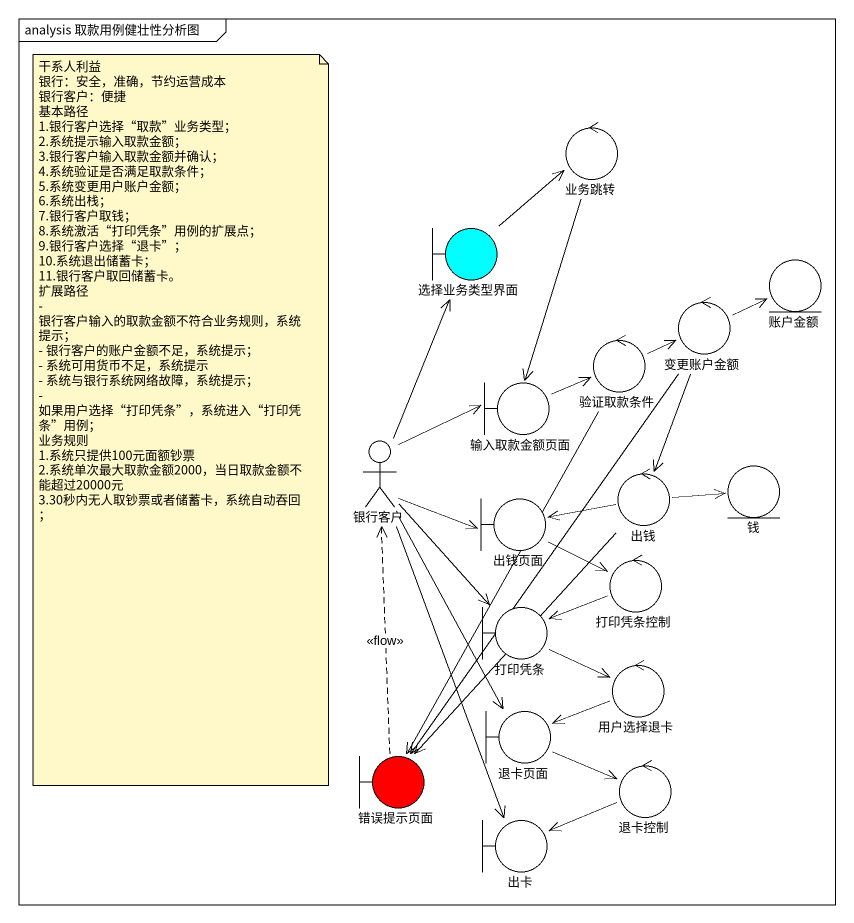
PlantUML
@startuml
mainframe analysis 取款用例健壮性分析图
control 业务跳转
boundary 选择业务类型界面 #00FFFF
entity 账户金额
control 变更账户金额
control 验证取款条件
boundary 输入取款金额页面
actor 银行客户
control 出钱
entity 钱
boundary 出钱页面
control 打印凭条控制
boundary 打印凭条
control 用户选择退卡
boundary 退卡页面
boundary 错误提示页面 #FF0000
control 退卡控制
boundary 出卡
业务跳转 --> 输入取款金额页面
选择业务类型界面 -up-> 业务跳转
变更账户金额 -right-> 账户金额
变更账户金额 --> 出钱
变更账户金额 --> 错误提示页面
验证取款条件 -right-> 变更账户金额
验证取款条件 --> 错误提示页面
输入取款金额页面 -right-> 验证取款条件
银行客户 -up-> 选择业务类型界面
银行客户 -right-> 输入取款金额页面
银行客户 -right-> 出钱页面
银行客户 --> 打印凭条
银行客户 --> 退卡页面
银行客户 --> 出卡
出钱 -right-> 钱
出钱 -left-> 出钱页面
出钱 --> 错误提示页面
出钱页面 -right-> 打印凭条控制
打印凭条控制 -left-> 打印凭条
打印凭条 -right-> 用户选择退卡
用户选择退卡 -left-> 退卡页面
退卡页面 -right-> 退卡控制
错误提示页面 .up.> 银行客户 : <<flow>>
退卡控制 -left-> 出卡
note as N1
  干系人利益
  银行：安全，准确，节约运营成本
  银行客户：便捷
  基本路径
  1.银行客户选择“取款”业务类型；
  2.系统提示输入取款金额；
  3.银行客户输入取款金额并确认；
  4.系统验证是否满足取款条件；
  5.系统变更用户账户金额；
  6.系统出栈；
  7.银行客户取钱；
  8.系统激活“打印凭条”用例的扩展点；
  9.银行客户选择“退卡”；
  10.系统退出储蓄卡；
  11.银行客户取回储蓄卡。
  扩展路径
  - 银行客户输入的取款金额不符合业务规则，系统提示；
  - 银行客户的账户金额不足，系统提示；
  - 系统可用货币不足，系统提示
  - 系统与银行系统网络故障，系统提示；
  - 如果用户选择“打印凭条”，系统进入“打印凭条”用例；
  业务规则
  1.系统只提供100元面额钞票
  2.系统单次最大取款金额2000，当日取款金额不能超过20000元
  3.30秒内无人取钞票或者储蓄卡，系统自动吞回；
end note
@enduml
